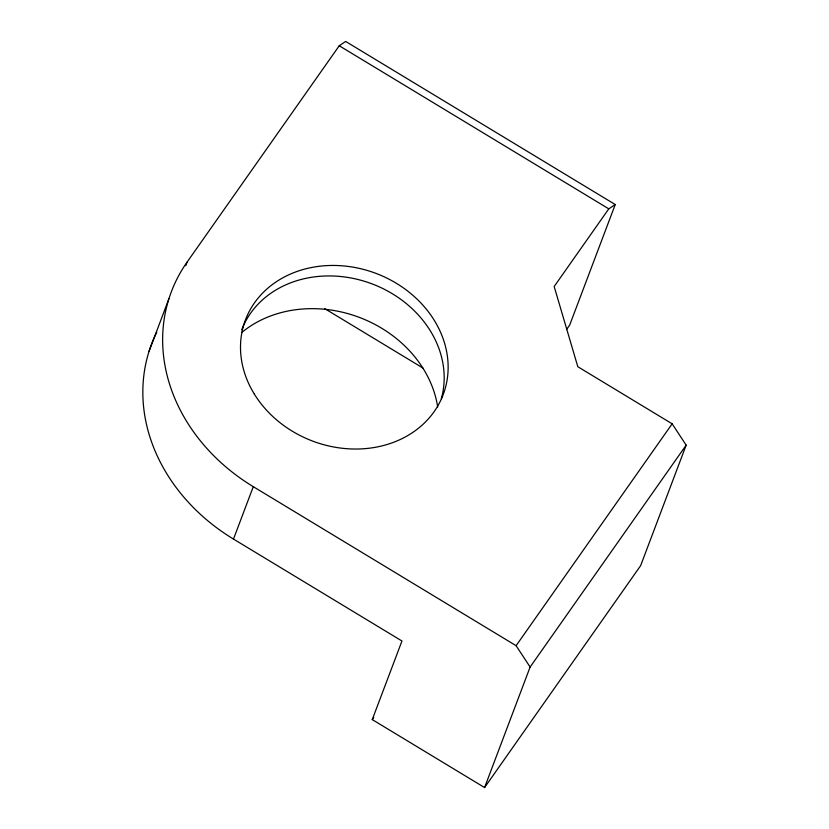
<?xml version="1.0" encoding="UTF-8"?>
<svg xmlns="http://www.w3.org/2000/svg" width="829" height="829" viewBox="0 0 829 829"><rect width="100%" height="100%" fill="white"/><g stroke="black" fill="none" stroke-linecap="round" stroke-linejoin="round"><path stroke-width="1.24" d="M149.075 351.237L168.878 298.844M185.727 265.674L187.085 262.109L339.237 45.761L345.672 41.45L615.232 204.545L569.699 325.051L566.735 329.248M615.232 204.545L608.787 208.856L554.166 286.513L577.813 366.719L672.153 423.806L686.163 445.152L640.63 565.658L484.582 787.55L372.262 719.593L401.961 641.004L233.488 539.068L253.291 486.675A184.96 156.857 20.7 0 1 187.085 262.109M484.582 787.55L530.114 667.044L686.163 445.152M372.262 719.593L373.755 717.479M530.114 667.044L516.104 645.698L672.153 423.806M339.237 45.761L608.787 208.856M324.605 308.554L422.925 368.035M253.291 486.675L516.104 645.698M241.892 332.398A116.267 98.599 20.7 0 1 359.682 317.517A116.267 98.599 20.7 0 1 437.671 406.915M241.736 329.714A105.697 89.636 20.7 0 1 368.729 282.679A105.697 89.636 20.7 0 1 441.318 398.739M233.488 539.068A184.96 156.857 20.7 0 1 156.743 332.211M254.348 394.117A105.697 89.636 20.7 0 0 434.168 411.609A105.697 89.636 20.7 0 0 344.439 266.005A105.697 89.636 20.7 0 0 254.348 394.117"/></g></svg>
